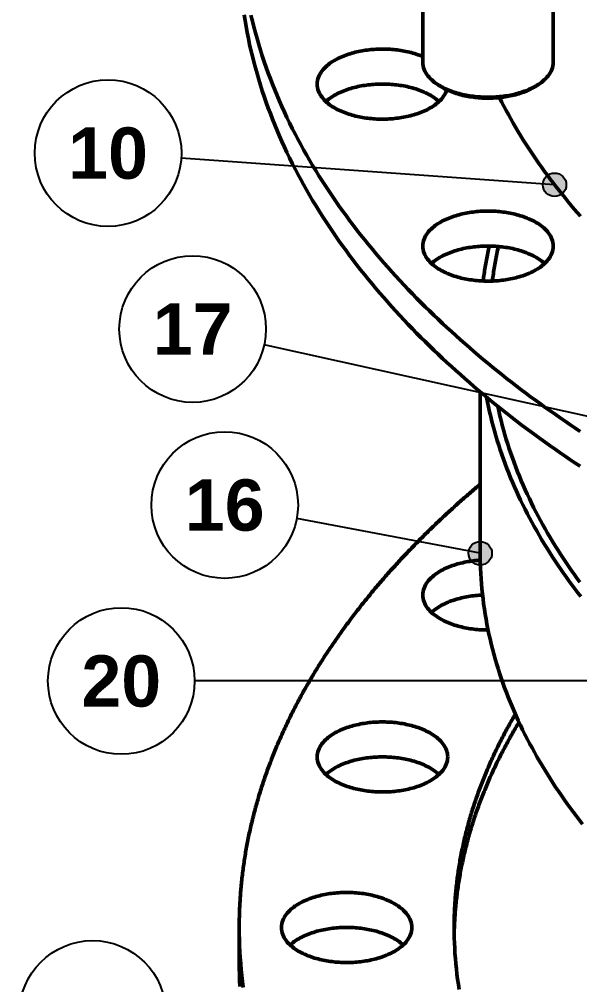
# Model space of a CAD drawing. Header units: millimetres. Extents: x 0 to 841, y 0 to 594.
# Drawn here: x 215.8 to 254, y 306 to 371.8 of the extents above; entities that cross this region are included whole.
import ezdxf
from ezdxf.enums import TextEntityAlignment as Align

# ---------------------------------------------------------------- set-up
doc = ezdxf.new("R2010")
doc.units = ezdxf.units.MM
for name, color, linetype, lineweight in [('ACH', 7, 'CONTINUOUS', 13), ('COTA', 7, 'CONTINUOUS', 25), ('FINA', 7, 'CONTINUOUS', 25), ('TXT', 7, 'CONTINUOUS', 25), ('VIS', 7, 'CONTINUOUS', 50)]:
    doc.layers.add(name, color=color, linetype=linetype, lineweight=lineweight)
doc.styles.add('STDB', font='LiberationSans-Bold.ttf')

msp = doc.modelspace()

# ---------------------------------------------------------------- hatches: boundary and pattern name
at = {"layer": 'ACH'}
h = msp.add_hatch(color=7, dxfattribs=at)
h.dxf.hatch_style = 1
h.paths.add_polyline_path([(253.126, 360.508), (252.892, 361.074), (252.326, 361.308), (251.761, 361.074), (251.526, 360.508), (251.761, 359.942), (252.326, 359.708), (252.892, 359.942)])
h = msp.add_hatch(color=7, dxfattribs=at)
h.dxf.hatch_style = 1
h.paths.add_polyline_path([(248.053, 335.377), (247.819, 335.943), (247.253, 336.177), (246.687, 335.943), (246.453, 335.377), (246.687, 334.812), (247.253, 334.577), (247.819, 334.812)])

# ---------------------------------------------------------------- linework, layer by layer
at = {"layer": 'COTA'}
for p, q in [((252.326, 360.508), (226.86, 362.312)), ((304.571, 333.676), (232.52, 349.587)), ((247.253, 335.377), (234.741, 337.738)), ((335.5, 326.666), (227.773, 326.666))]:
    msp.add_line(p, q, dxfattribs=at)
for centre in [(252.326, 360.508), (247.253, 335.377)]:
    msp.add_circle(centre, 0.8, dxfattribs=at)
at = {"layer": 'FINA'}
for centre in [(221.872, 362.666), (227.638, 350.666), (229.828, 338.666), (222.773, 326.666), (220.818, 303.96)]:
    msp.add_circle(centre, 5, dxfattribs=at)
at = {"layer": 'VIS'}
for points in [[(243.338, 387.06), (243.338, 368.867)], [(252.236, 387.06), (252.236, 368.867)], [(231.156, 372.109), (231.219, 371.703), (231.288, 371.297), (231.363, 370.892), (231.443, 370.488), (231.528, 370.086), (231.618, 369.684), (231.714, 369.284), (231.814, 368.885), (231.92, 368.487), (232.03, 368.09), (232.146, 367.695), (232.267, 367.302), (232.392, 366.91), (232.522, 366.519), (232.657, 366.13), (232.797, 365.743), (232.941, 365.358), (233.09, 364.974), (233.243, 364.592), (233.401, 364.212), (233.563, 363.834), (233.729, 363.457), (233.9, 363.082), (234.075, 362.71), (234.254, 362.339), (234.437, 361.97), (234.623, 361.604), (234.814, 361.239), (235.009, 360.876), (235.207, 360.516), (235.41, 360.157), (235.615, 359.801), (235.825, 359.446), (236.038, 359.094), (236.254, 358.744), (236.474, 358.396), (236.697, 358.05), (236.924, 357.706), (237.153, 357.365), (237.386, 357.025), (237.622, 356.688), (237.861, 356.353), (238.103, 356.02), (238.348, 355.689), (238.596, 355.361), (238.847, 355.034), (239.1, 354.71), (239.356, 354.388), (239.615, 354.068), (239.877, 353.75), (240.141, 353.434), (240.407, 353.121), (240.677, 352.809), (240.948, 352.5), (241.222, 352.193), (241.498, 351.888), (241.777, 351.585), (242.058, 351.284), (242.341, 350.985), (242.626, 350.689), (242.914, 350.394), (243.203, 350.101), (243.495, 349.811), (243.789, 349.522), (244.084, 349.236), (244.382, 348.952), (244.681, 348.669), (244.983, 348.389), (245.286, 348.11), (245.591, 347.834), (245.898, 347.56), (246.206, 347.287), (246.516, 347.017), (246.828, 346.748), (247.142, 346.481), (247.457, 346.217), (247.774, 345.954), (248.092, 345.693), (248.412, 345.434), (248.733, 345.177), (249.056, 344.922), (249.381, 344.668), (249.706, 344.416), (250.033, 344.167), (250.362, 343.919), (250.692, 343.673), (251.023, 343.428), (251.356, 343.186), (251.689, 342.945), (252.024, 342.706), (252.361, 342.468), (252.698, 342.233), (253.037, 341.999), (253.377, 341.767), (253.718, 341.536), (254.06, 341.308)], [(231.618, 372.069), (231.714, 371.668), (231.814, 371.269), (231.92, 370.871), (232.03, 370.475), (232.146, 370.08), (232.267, 369.686), (232.392, 369.294), (232.522, 368.904), (232.657, 368.515), (232.797, 368.128), (232.941, 367.742), (233.09, 367.359), (233.243, 366.977), (233.401, 366.596), (233.563, 366.218), (233.729, 365.842), (233.9, 365.467), (234.075, 365.094), (234.254, 364.724), (234.437, 364.355), (234.623, 363.988), (234.814, 363.623), (235.009, 363.261), (235.207, 362.9), (235.41, 362.542), (235.615, 362.185), (235.825, 361.831), (236.038, 361.479), (236.254, 361.128), (236.474, 360.78), (236.697, 360.435), (236.924, 360.091), (237.153, 359.749), (237.386, 359.41), (237.622, 359.073), (237.861, 358.738), (238.103, 358.405), (238.348, 358.074), (238.596, 357.745), (238.847, 357.419), (239.1, 357.094), (239.356, 356.772), (239.615, 356.452), (239.877, 356.134), (240.141, 355.819), (240.407, 355.505), (240.677, 355.194), (240.948, 354.885), (241.222, 354.577), (241.498, 354.272), (241.777, 353.969), (242.058, 353.668), (242.341, 353.37), (242.626, 353.073), (242.914, 352.778), (243.203, 352.486), (243.495, 352.195), (243.789, 351.907), (244.084, 351.62), (244.382, 351.336), (244.681, 351.054), (244.983, 350.773), (245.286, 350.495), (245.591, 350.219), (245.898, 349.944), (246.206, 349.672), (246.516, 349.401), (246.828, 349.133), (247.142, 348.866), (247.457, 348.601), (247.774, 348.338), (248.092, 348.078), (248.412, 347.818), (248.733, 347.561), (249.056, 347.306), (249.381, 347.053), (249.706, 346.801), (250.033, 346.551), (250.362, 346.303), (250.692, 346.057), (251.023, 345.813), (251.356, 345.57), (251.689, 345.329), (252.024, 345.09), (252.361, 344.853), (252.698, 344.617), (253.037, 344.384), (253.377, 344.151), (253.718, 343.921), (254.06, 343.692)], [(236.137, 367.374), (236.143, 367.494), (236.16, 367.613), (236.187, 367.731), (236.225, 367.845), (236.272, 367.956), (236.327, 368.063), (236.389, 368.166), (236.458, 368.264), (236.533, 368.359), (236.613, 368.449), (236.698, 368.534), (236.786, 368.616), (236.878, 368.694), (236.973, 368.768), (237.071, 368.838), (237.171, 368.905), (237.274, 368.968), (237.378, 369.029), (237.484, 369.086), (237.591, 369.14), (237.7, 369.192), (237.81, 369.24), (237.921, 369.287), (238.034, 369.33), (238.147, 369.371), (238.261, 369.41), (238.376, 369.447), (238.491, 369.481), (238.607, 369.513), (238.724, 369.543), (238.841, 369.571), (238.958, 369.597), (239.076, 369.621), (239.195, 369.643), (239.314, 369.663), (239.433, 369.681), (239.552, 369.697), (239.672, 369.711), (239.791, 369.724), (239.911, 369.735), (240.031, 369.744), (240.152, 369.751), (240.272, 369.757), (240.392, 369.76), (240.513, 369.762), (240.633, 369.762), (240.753, 369.761), (240.874, 369.758), (240.994, 369.752), (241.114, 369.746), (241.235, 369.737), (241.355, 369.727), (241.474, 369.714), (241.594, 369.7), (241.713, 369.685), (241.832, 369.667), (241.951, 369.647), (242.07, 369.626), (242.188, 369.602), (242.306, 369.577), (242.423, 369.55), (242.54, 369.52), (242.656, 369.488), (242.771, 369.455), (242.886, 369.419), (243, 369.38), (243.114, 369.34), (243.226, 369.297), (243.338, 369.251)], [(243.338, 368.867), (243.344, 368.74), (243.363, 368.614), (243.393, 368.491), (243.435, 368.371), (243.486, 368.255), (243.547, 368.143), (243.616, 368.036), (243.691, 367.934), (243.773, 367.836), (243.86, 367.744), (243.952, 367.656), (244.048, 367.572), (244.147, 367.493), (244.25, 367.418), (244.355, 367.347)], [(251.218, 367.347), (251.324, 367.418), (251.426, 367.493), (251.526, 367.572), (251.622, 367.656), (251.713, 367.744), (251.8, 367.836), (251.882, 367.934), (251.958, 368.036), (252.026, 368.143), (252.087, 368.255), (252.139, 368.371), (252.18, 368.491), (252.211, 368.614), (252.229, 368.74), (252.236, 368.867)], [(243.732, 365.685), (243.625, 365.629), (243.515, 365.576), (243.405, 365.526), (243.293, 365.478), (243.18, 365.433), (243.066, 365.391), (242.951, 365.351), (242.836, 365.313), (242.72, 365.278), (242.603, 365.245), (242.485, 365.214), (242.367, 365.185), (242.249, 365.158), (242.13, 365.134), (242.011, 365.111), (241.891, 365.09), (241.771, 365.071), (241.651, 365.055), (241.53, 365.04), (241.409, 365.026), (241.288, 365.015), (241.167, 365.006), (241.046, 364.998), (240.925, 364.992), (240.803, 364.988), (240.682, 364.986), (240.56, 364.985), (240.439, 364.987), (240.317, 364.99), (240.196, 364.994), (240.075, 365.001), (239.953, 365.01), (239.832, 365.02), (239.712, 365.032), (239.591, 365.046), (239.47, 365.062), (239.35, 365.079), (239.23, 365.099), (239.111, 365.12), (238.992, 365.144), (238.873, 365.17), (238.755, 365.197), (238.637, 365.227), (238.519, 365.259), (238.403, 365.293), (238.287, 365.329), (238.172, 365.368), (238.057, 365.409), (237.944, 365.452), (237.832, 365.498), (237.72, 365.547), (237.61, 365.598), (237.502, 365.653), (237.394, 365.71), (237.289, 365.77), (237.186, 365.834), (237.084, 365.901), (236.985, 365.971), (236.889, 366.045), (236.796, 366.123), (236.706, 366.205), (236.62, 366.291), (236.539, 366.382), (236.463, 366.477), (236.393, 366.576), (236.33, 366.679), (236.274, 366.787), (236.226, 366.899), (236.188, 367.014), (236.16, 367.132), (236.143, 367.253), (236.137, 367.374)], [(236.731, 366.182), (236.822, 366.262), (236.916, 366.339), (237.012, 366.412), (237.112, 366.481), (237.214, 366.547), (237.318, 366.61), (237.423, 366.669), (237.531, 366.725), (237.639, 366.779), (237.75, 366.829), (237.861, 366.877), (237.973, 366.923), (238.087, 366.965), (238.201, 367.006), (238.316, 367.044), (238.432, 367.079), (238.549, 367.113), (238.666, 367.144), (238.784, 367.173), (238.902, 367.2), (239.02, 367.225), (239.139, 367.248), (239.259, 367.269), (239.379, 367.288), (239.499, 367.305), (239.619, 367.321), (239.739, 367.334), (239.86, 367.346), (239.981, 367.356), (240.102, 367.364), (240.223, 367.37), (240.344, 367.374), (240.465, 367.377), (240.586, 367.378), (240.708, 367.377), (240.829, 367.374), (240.95, 367.37), (241.071, 367.364), (241.192, 367.356), (241.313, 367.346), (241.434, 367.334), (241.554, 367.321), (241.674, 367.305), (241.794, 367.288), (241.914, 367.269), (242.033, 367.248), (242.152, 367.225), (242.271, 367.2), (242.389, 367.173), (242.507, 367.144), (242.624, 367.113), (242.741, 367.079), (242.857, 367.044), (242.972, 367.006), (243.086, 366.965), (243.199, 366.923), (243.312, 366.877), (243.423, 366.829), (243.533, 366.779), (243.642, 366.725), (243.75, 366.669), (243.855, 366.61), (243.959, 366.547), (244.061, 366.481), (244.16, 366.412), (244.257, 366.339), (244.351, 366.262), (244.442, 366.182)], [(244.976, 366.986), (244.935, 366.87), (244.885, 366.758), (244.826, 366.65), (244.76, 366.546), (244.687, 366.447), (244.608, 366.353), (244.525, 366.262), (244.436, 366.177), (244.344, 366.095), (244.249, 366.018), (244.15, 365.944), (244.049, 365.874), (243.946, 365.808), (243.84, 365.745), (243.732, 365.685)], [(244.355, 367.347), (244.458, 367.282), (244.564, 367.22), (244.671, 367.162), (244.78, 367.106), (244.89, 367.054), (245.002, 367.004), (245.114, 366.957), (245.228, 366.913), (245.343, 366.871), (245.459, 366.831), (245.575, 366.794), (245.692, 366.76), (245.81, 366.727), (245.928, 366.697), (246.047, 366.668), (246.166, 366.642), (246.286, 366.618), (246.406, 366.596), (246.526, 366.576), (246.647, 366.558), (246.768, 366.542), (246.89, 366.527), (247.011, 366.515), (247.133, 366.504), (247.255, 366.495), (247.377, 366.488), (247.499, 366.483), (247.621, 366.48), (247.743, 366.478), (247.865, 366.479), (247.987, 366.481), (248.109, 366.484), (248.231, 366.49), (248.353, 366.498), (248.475, 366.507), (248.596, 366.518), (248.718, 366.531), (248.839, 366.546), (248.96, 366.563), (249.081, 366.581), (249.201, 366.602), (249.321, 366.625), (249.441, 366.649), (249.56, 366.676), (249.679, 366.705), (249.797, 366.736), (249.914, 366.769), (250.031, 366.804), (250.147, 366.842), (250.263, 366.882), (250.377, 366.925), (250.491, 366.97), (250.603, 367.018), (250.714, 367.068), (250.824, 367.122), (250.933, 367.178)], [(244.516, 367.242), (244.355, 367.347)], [(244.438, 367.294), (244.451, 367.285), (244.464, 367.276), (244.477, 367.268), (244.49, 367.259), (244.503, 367.25), (244.516, 367.242)], [(244.516, 367.242), (244.619, 367.178), (244.723, 367.117), (244.829, 367.059), (244.937, 367.005), (245.046, 366.954), (245.157, 366.905), (245.268, 366.859), (245.381, 366.816), (245.495, 366.775), (245.609, 366.737), (245.724, 366.701), (245.84, 366.668), (245.957, 366.637), (246.074, 366.608), (246.192, 366.581), (246.31, 366.557), (246.429, 366.534), (246.547, 366.513), (246.667, 366.495), (246.786, 366.478), (246.906, 366.464), (247.026, 366.451), (247.146, 366.44), (247.267, 366.431), (247.387, 366.424), (247.508, 366.419), (247.628, 366.416), (247.749, 366.414), (247.87, 366.414), (247.991, 366.417), (248.111, 366.421), (248.232, 366.427), (248.352, 366.434), (248.472, 366.444), (248.593, 366.455), (248.713, 366.469), (248.832, 366.484), (248.952, 366.502), (249.071, 366.521), (249.19, 366.542), (249.308, 366.566), (249.426, 366.591), (249.544, 366.619), (249.661, 366.648), (249.777, 366.68), (249.893, 366.715), (250.008, 366.751), (250.122, 366.79), (250.235, 366.832), (250.347, 366.876), (250.459, 366.923), (250.569, 366.973), (250.677, 367.025), (250.785, 367.081)], [(250.785, 367.081), (250.831, 367.106), (250.877, 367.132), (250.922, 367.158), (250.968, 367.185), (251.013, 367.213), (251.057, 367.242)], [(250.933, 367.178), (250.981, 367.204), (251.029, 367.231), (251.077, 367.259), (251.125, 367.288), (251.172, 367.317), (251.218, 367.347)], [(251.057, 367.242), (251.218, 367.347)], [(251.057, 367.242), (251.07, 367.25), (251.083, 367.259), (251.096, 367.268), (251.109, 367.276), (251.122, 367.285), (251.135, 367.294)], [(248.562, 366.452), (248.71, 366.16), (248.862, 365.869), (249.016, 365.58), (249.173, 365.292), (249.332, 365.005), (249.495, 364.72), (249.66, 364.437), (249.827, 364.155), (249.997, 363.875), (250.17, 363.596), (250.346, 363.319), (250.523, 363.044), (250.704, 362.77), (250.886, 362.497), (251.071, 362.227), (251.258, 361.958), (251.448, 361.69), (251.64, 361.424), (251.834, 361.16), (252.03, 360.897), (252.228, 360.636), (252.428, 360.376), (252.631, 360.118), (252.835, 359.862), (253.041, 359.607), (253.25, 359.354), (253.46, 359.102), (253.672, 358.852), (253.886, 358.603), (254.101, 358.356)], [(248.562, 366.452), (248.71, 366.16), (248.862, 365.869), (249.016, 365.58), (249.173, 365.292), (249.332, 365.005), (249.495, 364.72), (249.66, 364.437), (249.827, 364.155), (249.997, 363.875), (250.17, 363.596), (250.346, 363.319), (250.523, 363.044), (250.704, 362.77), (250.886, 362.497), (251.071, 362.227), (251.258, 361.958), (251.448, 361.69), (251.64, 361.424), (251.834, 361.16), (252.03, 360.897), (252.228, 360.636), (252.428, 360.376), (252.631, 360.118), (252.835, 359.862), (253.041, 359.607), (253.25, 359.354), (253.46, 359.102), (253.672, 358.852), (253.886, 358.603), (254.101, 358.356)], [(243.338, 356.326), (243.343, 356.447), (243.36, 356.566), (243.388, 356.684), (243.425, 356.798), (243.472, 356.909), (243.528, 357.017), (243.591, 357.12), (243.66, 357.219), (243.735, 357.313), (243.816, 357.403), (243.9, 357.489), (243.989, 357.571), (244.082, 357.648), (244.177, 357.722), (244.275, 357.793), (244.376, 357.86), (244.478, 357.923), (244.583, 357.983), (244.689, 358.041), (244.797, 358.095), (244.906, 358.146), (245.016, 358.195), (245.128, 358.241), (245.241, 358.285), (245.354, 358.326), (245.468, 358.365), (245.584, 358.401), (245.699, 358.436), (245.816, 358.468), (245.933, 358.497), (246.05, 358.525), (246.168, 358.551), (246.286, 358.575), (246.405, 358.597), (246.524, 358.617), (246.644, 358.635), (246.763, 358.651), (246.883, 358.665), (247.003, 358.677), (247.123, 358.688), (247.244, 358.697), (247.364, 358.704), (247.485, 358.709), (247.606, 358.713), (247.726, 358.715), (247.847, 358.715), (247.968, 358.713), (248.088, 358.709), (248.209, 358.704), (248.33, 358.697), (248.45, 358.688), (248.57, 358.677), (248.69, 358.665), (248.81, 358.651), (248.93, 358.635), (249.049, 358.617), (249.168, 358.597), (249.287, 358.575), (249.405, 358.551), (249.523, 358.525), (249.641, 358.497), (249.758, 358.468), (249.874, 358.436), (249.99, 358.401), (250.105, 358.365), (250.219, 358.326), (250.333, 358.285), (250.445, 358.241), (250.557, 358.195), (250.667, 358.146), (250.777, 358.095), (250.884, 358.041), (250.991, 357.983), (251.095, 357.923), (251.198, 357.86), (251.298, 357.793), (251.396, 357.722), (251.492, 357.648), (251.584, 357.571), (251.673, 357.489), (251.758, 357.403), (251.838, 357.313), (251.913, 357.219), (251.983, 357.12), (252.046, 357.017), (252.101, 356.909), (252.148, 356.798), (252.186, 356.684), (252.213, 356.566), (252.23, 356.447), (252.236, 356.326)], [(250.933, 354.637), (250.825, 354.581), (250.715, 354.528), (250.605, 354.478), (250.493, 354.43), (250.38, 354.385), (250.266, 354.343), (250.152, 354.303), (250.036, 354.265), (249.92, 354.23), (249.803, 354.197), (249.686, 354.166), (249.568, 354.137), (249.449, 354.11), (249.33, 354.086), (249.211, 354.063), (249.091, 354.042), (248.971, 354.024), (248.851, 354.007), (248.73, 353.992), (248.609, 353.979), (248.488, 353.967), (248.367, 353.958), (248.246, 353.95), (248.125, 353.944), (248.003, 353.94), (247.882, 353.938), (247.76, 353.938), (247.639, 353.939), (247.518, 353.942), (247.396, 353.947), (247.275, 353.953), (247.154, 353.962), (247.033, 353.972), (246.912, 353.984), (246.791, 353.998), (246.671, 354.014), (246.55, 354.032), (246.431, 354.051), (246.311, 354.073), (246.192, 354.096), (246.073, 354.122), (245.955, 354.149), (245.837, 354.179), (245.72, 354.211), (245.603, 354.245), (245.487, 354.281), (245.372, 354.32), (245.258, 354.361), (245.144, 354.404), (245.032, 354.45), (244.921, 354.499), (244.811, 354.551), (244.702, 354.605), (244.595, 354.662), (244.489, 354.723), (244.386, 354.786), (244.284, 354.853), (244.185, 354.924), (244.089, 354.998), (243.996, 355.076), (243.906, 355.158), (243.821, 355.244), (243.74, 355.334), (243.664, 355.429), (243.593, 355.528), (243.53, 355.631), (243.474, 355.739), (243.427, 355.851), (243.388, 355.966), (243.36, 356.085), (243.343, 356.205), (243.338, 356.326)], [(243.932, 355.134), (244.022, 355.215), (244.116, 355.291), (244.213, 355.364), (244.312, 355.433), (244.414, 355.499), (244.518, 355.562), (244.623, 355.621), (244.731, 355.678), (244.84, 355.731), (244.95, 355.782), (245.061, 355.83), (245.174, 355.875), (245.287, 355.918), (245.401, 355.958), (245.517, 355.996), (245.632, 356.032), (245.749, 356.065), (245.866, 356.096), (245.984, 356.125), (246.102, 356.152), (246.221, 356.177), (246.34, 356.2), (246.459, 356.221), (246.579, 356.241), (246.699, 356.258), (246.819, 356.273), (246.94, 356.287), (247.06, 356.298), (247.181, 356.308), (247.302, 356.316), (247.423, 356.322), (247.544, 356.327), (247.665, 356.329), (247.787, 356.33), (247.908, 356.329), (248.029, 356.327), (248.15, 356.322), (248.271, 356.316), (248.392, 356.308), (248.513, 356.298), (248.634, 356.287), (248.754, 356.273), (248.875, 356.258), (248.995, 356.241), (249.114, 356.221), (249.234, 356.2), (249.353, 356.177), (249.471, 356.152), (249.59, 356.125), (249.707, 356.096), (249.824, 356.065), (249.941, 356.032), (250.057, 355.996), (250.172, 355.958), (250.286, 355.918), (250.4, 355.875), (250.512, 355.83), (250.624, 355.782), (250.734, 355.731), (250.843, 355.678), (250.95, 355.621), (251.056, 355.562), (251.159, 355.499), (251.261, 355.433), (251.361, 355.364), (251.457, 355.291), (251.551, 355.215), (251.642, 355.134)], [(247.868, 356.33), (247.842, 356.212), (247.817, 356.093), (247.792, 355.975), (247.768, 355.856), (247.744, 355.737), (247.721, 355.618), (247.699, 355.499), (247.676, 355.38), (247.655, 355.261), (247.634, 355.142), (247.613, 355.022), (247.594, 354.903), (247.574, 354.783), (247.555, 354.664), (247.537, 354.544), (247.52, 354.424), (247.502, 354.304), (247.486, 354.184), (247.47, 354.064), (247.454, 353.944)], [(248.494, 356.3), (248.467, 356.177), (248.441, 356.054), (248.415, 355.93), (248.39, 355.807), (248.365, 355.683), (248.341, 355.56), (248.318, 355.436), (248.295, 355.312), (248.273, 355.188), (248.251, 355.064), (248.23, 354.94), (248.21, 354.815), (248.19, 354.691), (248.171, 354.567), (248.152, 354.442), (248.134, 354.317), (248.117, 354.193), (248.1, 354.068), (248.084, 353.943)], [(252.236, 356.326), (252.23, 356.202), (252.212, 356.079), (252.183, 355.958), (252.143, 355.84), (252.093, 355.726), (252.035, 355.616), (251.969, 355.511), (251.896, 355.41), (251.817, 355.314), (251.732, 355.223), (251.644, 355.136), (251.551, 355.053), (251.454, 354.974), (251.355, 354.899), (251.253, 354.829), (251.148, 354.761), (251.041, 354.698), (250.933, 354.637)], [(247.253, 346.388), (247.253, 335.377)], [(247.692, 346.021), (247.756, 345.69), (247.825, 345.359), (247.897, 345.03), (247.974, 344.701), (248.054, 344.373), (248.139, 344.047), (248.228, 343.721), (248.321, 343.396), (248.417, 343.073), (248.518, 342.751), (248.622, 342.43), (248.73, 342.11), (248.842, 341.792), (248.958, 341.475), (249.077, 341.159), (249.2, 340.845), (249.327, 340.532), (249.457, 340.221), (249.591, 339.911), (249.728, 339.602), (249.868, 339.295), (250.012, 338.99), (250.158, 338.686), (250.309, 338.384), (250.462, 338.083), (250.618, 337.784), (250.778, 337.487), (250.94, 337.191), (251.106, 336.897), (251.274, 336.605), (251.445, 336.314), (251.62, 336.025), (251.796, 335.737), (251.976, 335.451), (252.158, 335.167), (252.343, 334.885), (252.531, 334.605), (252.721, 334.326), (252.913, 334.048), (253.108, 333.773), (253.306, 333.499), (253.506, 333.227), (253.708, 332.957), (253.912, 332.688), (254.119, 332.422)], [(248.447, 345.406), (248.518, 345.08), (248.594, 344.755), (248.674, 344.431), (248.757, 344.108), (248.845, 343.785), (248.936, 343.465), (249.032, 343.145), (249.131, 342.826), (249.234, 342.509), (249.341, 342.192), (249.451, 341.877), (249.566, 341.564), (249.683, 341.252), (249.805, 340.941), (249.93, 340.631), (250.058, 340.323), (250.19, 340.016), (250.325, 339.711), (250.463, 339.407), (250.605, 339.105), (250.75, 338.805), (250.898, 338.506), (251.049, 338.208), (251.204, 337.912), (251.361, 337.618), (251.521, 337.325), (251.685, 337.034), (251.851, 336.745), (252.02, 336.457), (252.192, 336.171), (252.366, 335.886), (252.543, 335.603), (252.723, 335.322), (252.906, 335.043), (253.091, 334.765), (253.278, 334.489), (253.468, 334.214), (253.661, 333.942), (253.855, 333.671), (254.053, 333.401)], [(248.447, 345.406), (248.45, 345.39), (248.454, 345.374), (248.457, 345.358), (248.461, 345.342), (248.464, 345.326), (248.468, 345.309)], [(248.56, 345.315), (248.468, 345.309)], [(247.253, 340.087), (247.161, 340.009), (247.069, 339.932), (246.978, 339.854), (246.886, 339.776), (246.795, 339.698), (246.704, 339.62), (246.613, 339.542), (246.522, 339.463), (246.432, 339.384), (246.341, 339.305), (246.251, 339.226), (246.16, 339.147), (246.07, 339.068), (245.98, 338.988), (245.891, 338.909), (245.801, 338.829), (245.711, 338.749), (245.622, 338.668), (245.533, 338.588), (245.444, 338.508), (245.355, 338.427), (245.266, 338.346), (245.177, 338.265), (245.089, 338.184), (245.001, 338.102), (244.913, 338.021), (244.825, 337.939), (244.737, 337.857), (244.649, 337.775), (244.562, 337.693), (244.474, 337.61), (244.387, 337.528), (244.3, 337.445), (244.213, 337.362), (244.126, 337.279), (244.04, 337.196), (243.954, 337.112), (243.867, 337.029), (243.781, 336.945), (243.696, 336.861), (243.61, 336.777), (243.524, 336.693), (243.439, 336.608), (243.354, 336.524), (243.269, 336.439), (243.184, 336.354), (243.099, 336.269), (243.015, 336.183), (242.931, 336.098), (242.847, 336.012), (242.763, 335.926), (242.679, 335.84), (242.595, 335.754), (242.512, 335.667), (242.429, 335.581), (242.346, 335.494), (242.263, 335.407), (242.18, 335.32), (242.098, 335.233), (242.015, 335.145), (241.933, 335.058), (241.851, 334.97), (241.77, 334.882), (241.688, 334.794), (241.607, 334.705), (241.526, 334.617), (241.445, 334.528), (241.364, 334.439), (241.284, 334.35), (241.203, 334.261), (241.123, 334.171), (241.043, 334.082), (240.964, 333.992), (240.884, 333.902), (240.805, 333.812), (240.726, 333.721), (240.647, 333.631), (240.568, 333.54), (240.49, 333.449), (240.411, 333.358), (240.333, 333.267), (240.255, 333.176), (240.178, 333.084), (240.1, 332.992), (240.023, 332.9), (239.946, 332.808), (239.869, 332.716), (239.793, 332.623), (239.717, 332.53), (239.64, 332.438), (239.565, 332.345), (239.489, 332.251), (239.413, 332.158), (239.338, 332.064), (239.263, 331.97), (239.189, 331.876), (239.114, 331.782), (239.04, 331.688), (238.966, 331.593), (238.892, 331.499), (238.818, 331.404), (238.745, 331.309), (238.672, 331.213), (238.599, 331.118), (238.526, 331.022), (238.454, 330.927), (238.382, 330.831), (238.31, 330.734), (238.238, 330.638), (238.167, 330.541), (238.096, 330.445), (238.025, 330.348), (237.954, 330.251), (237.884, 330.153), (237.814, 330.056), (237.744, 329.958), (237.674, 329.86), (237.605, 329.762), (237.536, 329.664), (237.467, 329.566), (237.399, 329.467), (237.33, 329.368), (237.262, 329.269), (237.194, 329.17), (237.127, 329.071), (237.06, 328.971), (236.993, 328.872), (236.926, 328.772), (236.86, 328.672), (236.794, 328.572), (236.728, 328.471), (236.662, 328.371), (236.597, 328.27), (236.532, 328.169), (236.467, 328.068), (236.403, 327.966), (236.338, 327.865), (236.275, 327.763), (236.211, 327.661), (236.148, 327.559), (236.085, 327.457), (236.022, 327.355), (235.96, 327.252), (235.898, 327.149), (235.836, 327.046), (235.774, 326.943), (235.713, 326.84), (235.652, 326.737), (235.591, 326.633), (235.531, 326.529), (235.471, 326.425), (235.412, 326.321), (235.352, 326.216), (235.293, 326.112), (235.234, 326.007), (235.176, 325.902), (235.118, 325.797), (235.06, 325.692), (235.003, 325.586), (234.945, 325.481), (234.889, 325.375), (234.832, 325.269), (234.776, 325.163), (234.72, 325.057), (234.665, 324.95), (234.609, 324.844), (234.555, 324.737), (234.5, 324.63), (234.446, 324.523), (234.392, 324.415), (234.339, 324.308), (234.285, 324.2), (234.233, 324.092), (234.18, 323.984), (234.128, 323.876), (234.076, 323.768), (234.025, 323.659), (233.974, 323.55), (233.923, 323.442), (233.873, 323.333), (233.823, 323.223), (233.773, 323.114), (233.724, 323.005), (233.675, 322.895), (233.626, 322.785), (233.578, 322.675), (233.53, 322.565), (233.483, 322.455), (233.435, 322.344), (233.389, 322.234), (233.342, 322.123), (233.296, 322.012), (233.251, 321.901), (233.206, 321.79), (233.161, 321.678), (233.116, 321.567), (233.072, 321.455), (233.028, 321.343), (232.985, 321.231), (232.942, 321.119), (232.9, 321.007), (232.857, 320.894), (232.816, 320.782), (232.774, 320.669), (232.733, 320.556), (232.693, 320.443), (232.652, 320.33), (232.613, 320.217), (232.573, 320.103), (232.534, 319.99), (232.496, 319.876), (232.457, 319.762), (232.42, 319.648), (232.382, 319.534), (232.345, 319.42), (232.309, 319.306), (232.272, 319.191), (232.237, 319.076), (232.201, 318.962), (232.166, 318.847), (232.132, 318.732), (232.098, 318.617), (232.064, 318.501), (232.031, 318.386), (231.998, 318.27), (231.966, 318.155), (231.934, 318.039), (231.902, 317.923), (231.871, 317.807), (231.84, 317.691), (231.81, 317.575), (231.78, 317.459), (231.751, 317.342), (231.722, 317.226), (231.694, 317.109), (231.666, 316.992), (231.638, 316.875), (231.611, 316.758), (231.584, 316.641), (231.558, 316.524), (231.532, 316.407), (231.506, 316.29), (231.481, 316.172), (231.457, 316.055), (231.433, 315.937), (231.409, 315.819), (231.386, 315.701), (231.363, 315.584), (231.341, 315.466), (231.319, 315.347), (231.298, 315.229), (231.277, 315.111), (231.256, 314.993), (231.236, 314.874), (231.217, 314.756), (231.198, 314.637), (231.179, 314.519), (231.161, 314.4), (231.143, 314.281), (231.126, 314.162), (231.109, 314.043), (231.093, 313.925), (231.077, 313.805), (231.061, 313.686), (231.047, 313.567), (231.032, 313.448), (231.018, 313.329), (231.005, 313.209), (230.991, 313.09), (230.979, 312.971), (230.967, 312.851), (230.955, 312.732), (230.944, 312.612), (230.933, 312.493), (230.923, 312.373), (230.913, 312.253), (230.904, 312.133), (230.895, 312.014), (230.887, 311.894), (230.879, 311.774), (230.872, 311.654), (230.865, 311.534), (230.858, 311.414), (230.852, 311.295), (230.847, 311.175), (230.842, 311.055), (230.837, 310.935), (230.833, 310.815), (230.83, 310.695), (230.826, 310.575), (230.824, 310.455), (230.822, 310.334), (230.82, 310.214), (230.819, 310.094), (230.818, 309.974), (230.818, 309.854)], [(247.253, 335.377), (247.255, 335.03), (247.262, 334.683), (247.274, 334.337), (247.291, 333.99), (247.312, 333.644), (247.338, 333.298), (247.369, 332.952), (247.404, 332.607), (247.444, 332.262), (247.488, 331.918), (247.538, 331.575), (247.591, 331.232), (247.65, 330.89), (247.712, 330.548), (247.78, 330.208), (247.851, 329.869), (247.928, 329.53), (248.008, 329.193), (248.093, 328.856), (248.182, 328.521), (248.275, 328.186), (248.373, 327.853), (248.474, 327.522), (248.58, 327.191), (248.69, 326.862), (248.804, 326.534), (248.921, 326.208), (249.043, 325.883), (249.168, 325.559), (249.298, 325.237), (249.43, 324.917), (249.567, 324.598), (249.707, 324.281), (249.851, 323.965), (249.999, 323.651), (250.149, 323.338), (250.304, 323.027), (250.461, 322.718), (250.622, 322.411), (250.786, 322.105), (250.953, 321.801), (251.124, 321.499), (251.297, 321.198), (251.474, 320.9), (251.653, 320.603), (251.836, 320.307), (252.021, 320.014), (252.209, 319.722), (252.4, 319.433), (252.594, 319.145), (252.79, 318.859), (252.989, 318.574), (253.19, 318.292), (253.394, 318.011), (253.601, 317.732), (253.81, 317.455), (254.021, 317.18), (254.235, 316.907)], [(243.338, 332.533), (243.343, 332.654), (243.36, 332.774), (243.388, 332.891), (243.426, 333.006), (243.473, 333.118), (243.529, 333.225), (243.592, 333.329), (243.661, 333.427), (243.737, 333.522), (243.818, 333.612), (243.903, 333.698), (243.992, 333.78), (244.085, 333.858), (244.181, 333.932), (244.279, 334.002), (244.38, 334.069), (244.483, 334.133), (244.588, 334.193), (244.695, 334.25), (244.803, 334.305), (244.912, 334.356), (245.023, 334.405), (245.135, 334.451), (245.248, 334.494), (245.362, 334.536), (245.477, 334.574), (245.592, 334.611), (245.708, 334.645), (245.825, 334.677), (245.942, 334.707), (246.06, 334.734), (246.178, 334.76), (246.297, 334.784), (246.416, 334.805), (246.536, 334.825), (246.655, 334.843), (246.775, 334.859), (246.896, 334.873), (247.016, 334.885), (247.137, 334.896), (247.257, 334.905)], [(247.793, 330.144), (247.671, 330.145), (247.548, 330.148), (247.426, 330.152), (247.304, 330.158), (247.182, 330.166), (247.061, 330.176), (246.939, 330.188), (246.817, 330.202), (246.696, 330.217), (246.575, 330.234), (246.455, 330.254), (246.334, 330.275), (246.214, 330.298), (246.095, 330.324), (245.976, 330.351), (245.857, 330.381), (245.739, 330.412), (245.622, 330.446), (245.505, 330.482), (245.389, 330.521), (245.274, 330.562), (245.16, 330.605), (245.046, 330.651), (244.934, 330.7), (244.823, 330.751), (244.714, 330.805), (244.606, 330.863), (244.5, 330.923), (244.395, 330.987), (244.293, 331.054), (244.194, 331.124), (244.097, 331.199), (244.003, 331.277), (243.912, 331.359), (243.826, 331.445), (243.744, 331.536), (243.667, 331.631), (243.596, 331.73), (243.532, 331.834), (243.476, 331.943), (243.428, 332.055), (243.389, 332.171), (243.361, 332.29), (243.343, 332.411), (243.338, 332.533)], [(243.932, 331.341), (244.022, 331.421), (244.115, 331.498), (244.212, 331.57), (244.311, 331.639), (244.413, 331.705), (244.516, 331.768), (244.621, 331.827), (244.728, 331.883), (244.837, 331.937), (244.947, 331.987), (245.058, 332.035), (245.17, 332.08), (245.283, 332.123), (245.397, 332.163), (245.512, 332.201), (245.627, 332.237), (245.743, 332.27), (245.86, 332.301), (245.978, 332.331), (246.095, 332.358), (246.214, 332.383), (246.332, 332.406), (246.451, 332.427), (246.571, 332.446), (246.69, 332.463), (246.81, 332.479), (246.93, 332.492), (247.051, 332.504), (247.171, 332.514), (247.292, 332.522), (247.413, 332.529)], [(249.651, 324.407), (249.59, 324.303), (249.529, 324.199), (249.469, 324.094), (249.409, 323.99), (249.35, 323.885), (249.29, 323.779), (249.232, 323.674), (249.173, 323.568), (249.115, 323.463), (249.057, 323.357), (249, 323.251), (248.943, 323.144), (248.887, 323.038), (248.831, 322.931), (248.775, 322.824), (248.719, 322.717), (248.664, 322.609), (248.61, 322.502), (248.556, 322.394), (248.502, 322.286), (248.449, 322.178), (248.396, 322.069), (248.343, 321.961), (248.291, 321.852), (248.239, 321.743), (248.188, 321.634), (248.137, 321.524), (248.086, 321.415), (248.036, 321.305), (247.986, 321.195), (247.937, 321.085), (247.888, 320.974), (247.84, 320.864), (247.792, 320.753), (247.744, 320.642), (247.697, 320.531), (247.651, 320.42), (247.604, 320.309), (247.559, 320.197), (247.513, 320.085), (247.468, 319.973), (247.424, 319.861), (247.38, 319.749), (247.336, 319.636), (247.293, 319.523), (247.25, 319.411), (247.208, 319.298), (247.166, 319.184), (247.125, 319.071), (247.084, 318.957), (247.044, 318.844), (247.004, 318.73), (246.965, 318.616), (246.926, 318.502), (246.887, 318.387), (246.849, 318.273), (246.812, 318.158), (246.775, 318.043), (246.738, 317.928), (246.702, 317.813), (246.667, 317.698), (246.631, 317.582), (246.597, 317.467), (246.563, 317.351), (246.529, 317.235), (246.496, 317.119), (246.463, 317.003), (246.431, 316.887), (246.4, 316.77), (246.369, 316.654), (246.338, 316.537), (246.308, 316.42), (246.278, 316.303), (246.249, 316.186), (246.221, 316.069), (246.192, 315.951), (246.165, 315.834), (246.138, 315.716), (246.111, 315.599), (246.085, 315.481), (246.06, 315.363), (246.035, 315.245), (246.011, 315.127), (245.987, 315.008), (245.963, 314.89), (245.94, 314.772), (245.918, 314.653), (245.896, 314.534), (245.875, 314.416), (245.854, 314.297), (245.834, 314.178), (245.815, 314.059), (245.795, 313.94), (245.777, 313.82), (245.759, 313.701), (245.741, 313.582), (245.724, 313.462), (245.708, 313.343), (245.692, 313.223), (245.677, 313.103), (245.662, 312.984), (245.648, 312.864), (245.634, 312.744), (245.621, 312.624), (245.609, 312.504), (245.597, 312.384), (245.585, 312.264), (245.574, 312.144), (245.564, 312.023), (245.554, 311.903), (245.545, 311.783), (245.536, 311.663), (245.528, 311.542), (245.521, 311.422), (245.514, 311.301), (245.507, 311.181), (245.501, 311.06), (245.496, 310.94), (245.491, 310.819), (245.487, 310.699), (245.483, 310.578), (245.48, 310.457), (245.478, 310.337), (245.476, 310.216), (245.474, 310.095), (245.474, 309.975), (245.473, 309.854)], [(236.137, 321.485), (236.143, 321.606), (236.16, 321.725), (236.188, 321.843), (236.225, 321.957), (236.272, 322.068), (236.327, 322.176), (236.39, 322.279), (236.46, 322.378), (236.535, 322.472), (236.615, 322.562), (236.7, 322.648), (236.789, 322.73), (236.881, 322.807), (236.977, 322.881), (237.075, 322.952), (237.175, 323.019), (237.278, 323.082), (237.383, 323.142), (237.489, 323.2), (237.597, 323.254), (237.706, 323.305), (237.816, 323.354), (237.928, 323.4), (238.04, 323.444), (238.154, 323.485), (238.268, 323.524), (238.383, 323.56), (238.499, 323.595), (238.615, 323.627), (238.732, 323.656), (238.85, 323.684), (238.968, 323.71), (239.086, 323.734), (239.205, 323.756), (239.324, 323.776), (239.443, 323.794), (239.563, 323.81), (239.683, 323.824), (239.803, 323.836), (239.923, 323.847), (240.044, 323.856), (240.164, 323.863), (240.285, 323.868), (240.405, 323.872), (240.526, 323.874), (240.647, 323.874), (240.768, 323.872), (240.888, 323.868), (241.009, 323.863), (241.129, 323.856), (241.25, 323.847), (241.37, 323.836), (241.49, 323.824), (241.61, 323.81), (241.73, 323.794), (241.849, 323.776), (241.968, 323.756), (242.087, 323.734), (242.205, 323.71), (242.323, 323.684), (242.44, 323.656), (242.557, 323.627), (242.674, 323.595), (242.79, 323.56), (242.905, 323.524), (243.019, 323.485), (243.133, 323.444), (243.245, 323.4), (243.357, 323.354), (243.467, 323.305), (243.576, 323.254), (243.684, 323.2), (243.79, 323.142), (243.895, 323.082), (243.998, 323.019), (244.098, 322.952), (244.196, 322.881), (244.292, 322.807), (244.384, 322.73), (244.473, 322.648), (244.558, 322.562), (244.638, 322.472), (244.713, 322.378), (244.783, 322.279), (244.845, 322.176), (244.901, 322.068), (244.948, 321.957), (244.985, 321.843), (245.013, 321.725), (245.03, 321.606), (245.035, 321.485)], [(249.902, 323.856), (249.839, 323.753), (249.777, 323.649), (249.716, 323.545), (249.654, 323.441), (249.593, 323.337), (249.533, 323.233), (249.472, 323.128), (249.412, 323.024), (249.353, 322.919), (249.294, 322.814), (249.235, 322.708), (249.176, 322.603), (249.118, 322.497), (249.06, 322.391), (249.003, 322.285), (248.946, 322.178), (248.89, 322.072), (248.833, 321.965), (248.778, 321.858), (248.722, 321.751), (248.667, 321.643), (248.613, 321.536), (248.558, 321.428), (248.505, 321.32), (248.451, 321.211), (248.398, 321.103), (248.346, 320.994), (248.293, 320.886), (248.242, 320.777), (248.19, 320.667), (248.139, 320.558), (248.089, 320.448), (248.038, 320.339), (247.989, 320.229), (247.939, 320.119), (247.891, 320.008), (247.842, 319.898), (247.794, 319.787), (247.747, 319.676), (247.699, 319.565), (247.653, 319.454), (247.606, 319.342), (247.561, 319.231), (247.515, 319.119), (247.47, 319.007), (247.426, 318.895), (247.382, 318.782), (247.338, 318.67), (247.295, 318.557), (247.252, 318.444), (247.21, 318.331), (247.168, 318.218), (247.127, 318.104), (247.086, 317.991), (247.046, 317.877), (247.006, 317.763), (246.966, 317.649), (246.927, 317.535), (246.889, 317.421), (246.851, 317.306), (246.813, 317.191), (246.776, 317.076), (246.74, 316.961), (246.704, 316.846), (246.668, 316.731), (246.633, 316.616), (246.598, 316.5), (246.564, 316.384), (246.53, 316.268), (246.497, 316.152), (246.465, 316.036), (246.433, 315.92), (246.401, 315.803), (246.37, 315.687), (246.339, 315.57), (246.309, 315.453), (246.279, 315.336), (246.25, 315.219), (246.222, 315.102), (246.194, 314.984), (246.166, 314.867), (246.139, 314.749), (246.112, 314.631), (246.086, 314.514), (246.061, 314.396), (246.036, 314.278), (246.011, 314.159), (245.987, 314.041), (245.964, 313.923), (245.941, 313.804), (245.919, 313.686), (245.897, 313.567), (245.876, 313.448), (245.855, 313.329), (245.835, 313.21), (245.815, 313.091), (245.796, 312.972), (245.778, 312.853), (245.759, 312.733), (245.742, 312.614), (245.725, 312.495), (245.709, 312.375), (245.693, 312.255), (245.677, 312.136), (245.663, 312.016), (245.648, 311.896), (245.635, 311.776), (245.622, 311.656), (245.609, 311.536), (245.597, 311.416), (245.586, 311.296), (245.575, 311.176), (245.564, 311.055), (245.555, 310.935), (245.545, 310.815), (245.537, 310.695), (245.528, 310.574), (245.521, 310.454), (245.514, 310.333), (245.507, 310.213), (245.501, 310.092), (245.496, 309.972), (245.491, 309.851), (245.487, 309.73), (245.483, 309.61), (245.48, 309.489), (245.478, 309.368)], [(243.732, 319.796), (243.625, 319.74), (243.515, 319.687), (243.405, 319.637), (243.293, 319.589), (243.18, 319.544), (243.066, 319.502), (242.951, 319.462), (242.836, 319.424), (242.72, 319.389), (242.603, 319.356), (242.485, 319.325), (242.367, 319.296), (242.249, 319.269), (242.13, 319.245), (242.011, 319.222), (241.891, 319.201), (241.771, 319.183), (241.651, 319.166), (241.53, 319.151), (241.409, 319.138), (241.288, 319.126), (241.167, 319.117), (241.046, 319.109), (240.925, 319.103), (240.803, 319.099), (240.682, 319.097), (240.56, 319.097), (240.439, 319.098), (240.317, 319.101), (240.196, 319.106), (240.075, 319.112), (239.953, 319.121), (239.832, 319.131), (239.712, 319.143), (239.591, 319.157), (239.47, 319.173), (239.35, 319.191), (239.23, 319.21), (239.111, 319.232), (238.992, 319.255), (238.873, 319.281), (238.755, 319.308), (238.637, 319.338), (238.519, 319.37), (238.403, 319.404), (238.287, 319.44), (238.172, 319.479), (238.057, 319.52), (237.944, 319.563), (237.832, 319.609), (237.72, 319.658), (237.61, 319.71), (237.502, 319.764), (237.394, 319.821), (237.289, 319.882), (237.186, 319.945), (237.084, 320.012), (236.985, 320.083), (236.889, 320.157), (236.796, 320.235), (236.706, 320.317), (236.62, 320.403), (236.539, 320.493), (236.463, 320.588), (236.393, 320.687), (236.33, 320.791), (236.274, 320.898), (236.226, 321.01), (236.188, 321.125), (236.16, 321.244), (236.143, 321.364), (236.137, 321.485)], [(236.731, 320.293), (236.822, 320.374), (236.916, 320.45), (237.012, 320.523), (237.112, 320.593), (237.214, 320.658), (237.318, 320.721), (237.423, 320.78), (237.531, 320.837), (237.639, 320.89), (237.75, 320.941), (237.861, 320.989), (237.973, 321.034), (238.087, 321.077), (238.201, 321.117), (238.316, 321.155), (238.432, 321.191), (238.549, 321.224), (238.666, 321.255), (238.784, 321.284), (238.902, 321.311), (239.02, 321.336), (239.139, 321.359), (239.259, 321.38), (239.379, 321.4), (239.499, 321.417), (239.619, 321.432), (239.739, 321.446), (239.86, 321.457), (239.981, 321.467), (240.102, 321.475), (240.223, 321.481), (240.344, 321.486), (240.465, 321.488), (240.586, 321.489), (240.708, 321.488), (240.829, 321.486), (240.95, 321.481), (241.071, 321.475), (241.192, 321.467), (241.313, 321.457), (241.434, 321.446), (241.554, 321.432), (241.674, 321.417), (241.794, 321.4), (241.914, 321.38), (242.033, 321.359), (242.152, 321.336), (242.271, 321.311), (242.389, 321.284), (242.507, 321.255), (242.624, 321.224), (242.741, 321.191), (242.857, 321.155), (242.972, 321.117), (243.086, 321.077), (243.199, 321.034), (243.312, 320.989), (243.423, 320.941), (243.533, 320.89), (243.642, 320.837), (243.75, 320.78), (243.855, 320.721), (243.959, 320.658), (244.061, 320.593), (244.16, 320.523), (244.257, 320.45), (244.351, 320.374), (244.442, 320.293)], [(245.035, 321.485), (245.029, 321.361), (245.012, 321.238), (244.982, 321.117), (244.942, 320.999), (244.893, 320.885), (244.834, 320.775), (244.768, 320.67), (244.695, 320.569), (244.616, 320.473), (244.532, 320.382), (244.443, 320.295), (244.351, 320.212), (244.254, 320.133), (244.155, 320.058), (244.052, 319.988), (243.948, 319.92), (243.841, 319.857), (243.732, 319.796)], [(233.697, 309.854), (233.702, 309.975), (233.719, 310.094), (233.747, 310.212), (233.784, 310.326), (233.831, 310.438), (233.887, 310.545), (233.949, 310.648), (234.019, 310.747), (234.094, 310.841), (234.174, 310.931), (234.259, 311.017), (234.348, 311.099), (234.44, 311.176), (234.536, 311.25), (234.634, 311.321), (234.734, 311.388), (234.837, 311.451), (234.942, 311.511), (235.048, 311.569), (235.156, 311.623), (235.265, 311.674), (235.375, 311.723), (235.487, 311.769), (235.599, 311.813), (235.713, 311.854), (235.827, 311.893), (235.942, 311.929), (236.058, 311.964), (236.175, 311.996), (236.292, 312.025), (236.409, 312.053), (236.527, 312.079), (236.645, 312.103), (236.764, 312.125), (236.883, 312.145), (237.002, 312.163), (237.122, 312.179), (237.242, 312.193), (237.362, 312.205), (237.482, 312.216), (237.603, 312.225), (237.723, 312.232), (237.844, 312.237), (237.964, 312.241), (238.085, 312.243), (238.206, 312.243), (238.327, 312.241), (238.447, 312.237), (238.568, 312.232), (238.688, 312.225), (238.809, 312.216), (238.929, 312.205), (239.049, 312.193), (239.169, 312.179), (239.289, 312.163), (239.408, 312.145), (239.527, 312.125), (239.646, 312.103), (239.764, 312.079), (239.882, 312.053), (240, 312.025), (240.117, 311.996), (240.233, 311.964), (240.349, 311.929), (240.464, 311.893), (240.578, 311.854), (240.692, 311.813), (240.804, 311.769), (240.916, 311.723), (241.026, 311.674), (241.135, 311.623), (241.243, 311.569), (241.349, 311.511), (241.454, 311.451), (241.557, 311.388), (241.657, 311.321), (241.755, 311.25), (241.851, 311.176), (241.943, 311.099), (242.032, 311.017), (242.117, 310.931), (242.197, 310.841), (242.272, 310.747), (242.342, 310.648), (242.405, 310.545), (242.46, 310.438), (242.507, 310.326), (242.544, 310.212), (242.572, 310.094), (242.589, 309.975), (242.595, 309.854)], [(230.818, 309.854), (230.821, 309.443), (230.829, 309.031), (230.843, 308.62), (230.863, 308.209), (230.888, 307.798), (230.919, 307.387), (230.955, 306.977), (230.997, 306.568), (231.044, 306.159), (231.097, 305.751)], [(230.818, 309.854), (230.818, 307.47)], [(241.291, 308.165), (241.184, 308.109), (241.074, 308.056), (240.964, 308.006), (240.852, 307.958), (240.739, 307.913), (240.625, 307.871), (240.511, 307.831), (240.395, 307.793), (240.279, 307.758), (240.162, 307.725), (240.044, 307.694), (239.926, 307.665), (239.808, 307.639), (239.689, 307.614), (239.57, 307.591), (239.45, 307.57), (239.33, 307.552), (239.21, 307.535), (239.089, 307.52), (238.968, 307.507), (238.847, 307.495), (238.726, 307.486), (238.605, 307.478), (238.484, 307.472), (238.362, 307.468), (238.241, 307.466), (238.119, 307.466), (237.998, 307.467), (237.876, 307.47), (237.755, 307.475), (237.634, 307.481), (237.513, 307.49), (237.392, 307.5), (237.271, 307.512), (237.15, 307.526), (237.03, 307.542), (236.909, 307.56), (236.789, 307.579), (236.67, 307.601), (236.551, 307.624), (236.432, 307.65), (236.314, 307.677), (236.196, 307.707), (236.079, 307.739), (235.962, 307.773), (235.846, 307.809), (235.731, 307.848), (235.617, 307.889), (235.503, 307.932), (235.391, 307.979), (235.279, 308.027), (235.169, 308.079), (235.061, 308.133), (234.954, 308.19), (234.848, 308.251), (234.745, 308.314), (234.643, 308.381), (234.544, 308.452), (234.448, 308.526), (234.355, 308.604), (234.265, 308.686), (234.18, 308.772), (234.098, 308.862), (234.022, 308.957), (233.952, 309.056), (233.889, 309.16), (233.833, 309.267), (233.785, 309.379), (233.747, 309.494), (233.719, 309.613), (233.702, 309.733), (233.697, 309.854)], [(234.29, 308.662), (234.381, 308.743), (234.475, 308.819), (234.572, 308.892), (234.671, 308.962), (234.773, 309.027), (234.877, 309.09), (234.982, 309.149), (235.09, 309.206), (235.199, 309.259), (235.309, 309.31), (235.42, 309.358), (235.533, 309.403), (235.646, 309.446), (235.76, 309.486), (235.875, 309.524), (235.991, 309.56), (236.108, 309.593), (236.225, 309.624), (236.343, 309.653), (236.461, 309.68), (236.58, 309.705), (236.699, 309.728), (236.818, 309.749), (236.938, 309.769), (237.058, 309.786), (237.178, 309.801), (237.298, 309.815), (237.419, 309.826), (237.54, 309.836), (237.661, 309.844), (237.782, 309.85), (237.903, 309.855), (238.024, 309.857), (238.146, 309.858), (238.267, 309.857), (238.388, 309.855), (238.509, 309.85), (238.63, 309.844), (238.751, 309.836), (238.872, 309.826), (238.993, 309.815), (239.113, 309.801), (239.233, 309.786), (239.353, 309.769), (239.473, 309.749), (239.593, 309.728), (239.712, 309.705), (239.83, 309.68), (239.948, 309.653), (240.066, 309.624), (240.183, 309.593), (240.3, 309.56), (240.416, 309.524), (240.531, 309.486), (240.645, 309.446), (240.759, 309.403), (240.871, 309.358), (240.982, 309.31), (241.093, 309.259), (241.201, 309.206), (241.309, 309.149), (241.414, 309.09), (241.518, 309.027), (241.62, 308.962), (241.72, 308.892), (241.816, 308.819), (241.91, 308.743), (242.001, 308.662)], [(242.595, 309.854), (242.589, 309.73), (242.571, 309.607), (242.541, 309.486), (242.502, 309.368), (242.452, 309.254), (242.394, 309.144), (242.327, 309.039), (242.255, 308.938), (242.176, 308.842), (242.091, 308.751), (242.003, 308.664), (241.91, 308.581), (241.813, 308.502), (241.714, 308.427), (241.612, 308.357), (241.507, 308.289), (241.4, 308.226), (241.291, 308.165)], [(245.473, 309.854), (245.476, 309.5), (245.483, 309.146), (245.495, 308.793), (245.512, 308.439), (245.534, 308.086), (245.56, 307.733), (245.591, 307.38), (245.627, 307.028), (245.668, 306.676), (245.714, 306.325), (245.764, 305.975), (245.819, 305.625)], [(230.818, 307.47), (230.821, 307.058), (230.829, 306.647), (230.843, 306.235), (230.863, 305.824)]]:
    msp.add_lwpolyline(points, dxfattribs=at)

# ---------------------------------------------------------------- texts
at = {"layer": 'TXT', "style": 'STDB'}
for s, p in [('10', (221.872, 362.666)), ('17', (227.638, 350.666)), ('16', (229.828, 338.666)), ('20', (222.773, 326.666))]:
    msp.add_text(s, height=3.5, dxfattribs=at).set_placement(p, align=Align.MIDDLE_CENTER)

doc.saveas('drawing.dxf')
